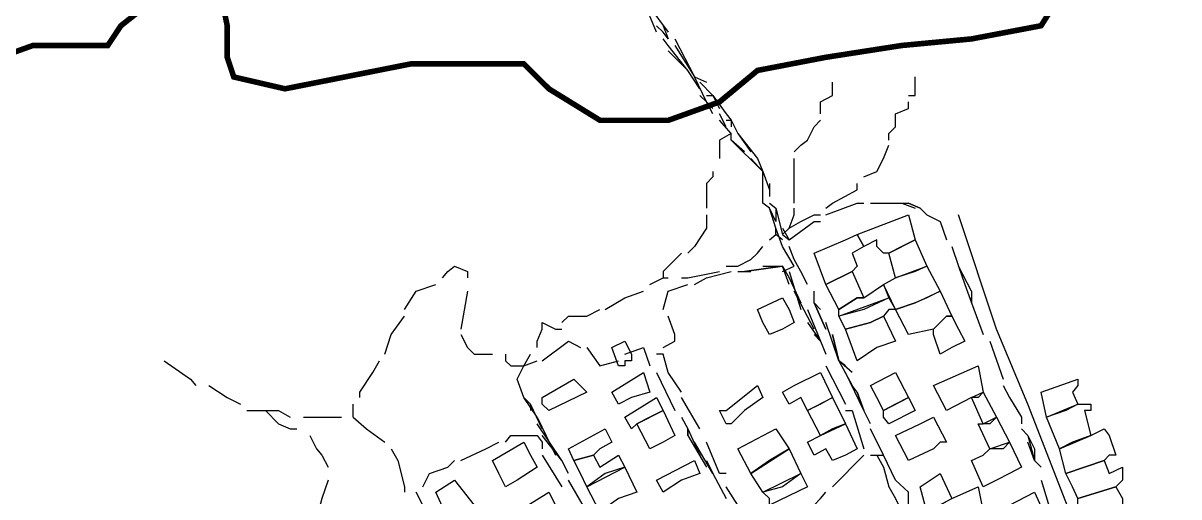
# Model space of a CAD drawing. Header units: millimetres. Extents: x -3588 to 75209, y -3737 to 38254.
# Drawn here: x 28055 to 28303.6, y 4903 to 5004.8 of the extents above; entities that cross this region are included whole.
import ezdxf

# ---------------------------------------------------------------- set-up
doc = ezdxf.new("R2010")
doc.units = ezdxf.units.MM
doc.layers.add('P', color=253, linetype='Continuous')

msp = doc.modelspace()

# ---------------------------------------------------------------- linework, layer by layer
at = {"layer": 'P', "const_width": 1.2}
for points in [[(28097.781, 5009.633), (28098.917, 5004.272), (28098.917, 4997.486), (28100.326, 4993.261), (28111.336, 4990.717), (28138.43, 4996.078), (28149.169, 4996.078), (28162.708, 4996.078), (28168.085, 4990.717), (28179.08, 4983.947), (28193.771, 4983.947), (28204.782, 4987.9), (28212.96, 4994.669), (28227.635, 4997.486), (28244.007, 5000.031), (28258.97, 5001.439), (28273.934, 5004.272), (28280.703, 5014.994)], [(28046.137, 4996.078), (28057.132, 5000.031), (28073.231, 5000.031), (28076.048, 5004.272), (28082.834, 5009.633)]]:
    msp.add_lwpolyline(points, dxfattribs=at)
at = {"layer": 'P', "color": 254, "const_width": 1.2}
for points in [[(28280.703, 5014.994), (28273.934, 5004.272), (28258.97, 5001.439), (28244.007, 5000.031), (28227.635, 4997.486), (28212.96, 4994.669), (28204.782, 4987.9), (28193.771, 4983.947), (28179.08, 4983.947), (28168.085, 4990.717), (28162.708, 4996.078), (28149.169, 4996.078), (28138.43, 4996.078), (28111.336, 4990.717), (28100.326, 4993.261), (28098.917, 4997.486), (28098.917, 5004.272), (28097.781, 5009.633)], [(28082.834, 5009.633), (28076.048, 5004.272), (28073.231, 5000.031), (28057.132, 5000.031), (28046.137, 4996.078)]]:
    msp.add_lwpolyline(points, dxfattribs=at)
at = {"layer": 'P'}
for points in [[(28191.227, 5002.863), (28188.41, 5009.633), (28186.986, 5011.041)], [(28189.818, 5011.041), (28189.818, 5008.225), (28193.771, 5002.863)], [(28193.771, 5001.439), (28192.635, 5002.863), (28191.227, 5004.272)], [(28192.635, 5004.272), (28193.771, 5001.439)], [(28197.996, 4994.669), (28193.771, 5000.031), (28192.635, 5001.439)], [(28195.18, 5001.439), (28199.405, 4993.261)], [(28200.541, 4990.717), (28197.996, 4994.669), (28193.771, 4998.91)], [(28195.18, 5000.031), (28199.405, 4993.261), (28201.949, 4992.125)], [(28203.357, 4985.355), (28201.949, 4987.9), (28199.405, 4993.261)], [(28200.541, 4992.125), (28203.357, 4989.308), (28206.19, 4985.355)], [(28226.515, 4985.355), (28226.515, 4986.476), (28226.515, 4987.9), (28229.059, 4989.308), (28229.059, 4992.125)], [(28245.431, 4989.308), (28246.84, 4989.308), (28246.84, 4993.261)], [(28203.357, 4986.476), (28201.949, 4987.9), (28200.541, 4989.308)], [(28201.949, 4989.308), (28203.357, 4989.308), (28204.782, 4986.476)], [(28241.19, 4979.706), (28241.19, 4981.114), (28242.599, 4982.539), (28242.599, 4985.355), (28245.431, 4986.476), (28245.431, 4987.9)], [(28206.19, 4982.539), (28204.782, 4985.355)], [(28207.31, 4981.114), (28204.782, 4983.947)], [(28206.19, 4985.355), (28207.31, 4983.947), (28207.31, 4982.539)], [(28206.19, 4983.947), (28207.31, 4983.947), (28208.735, 4981.114), (28211.551, 4977.161)], [(28220.866, 4977.161), (28222.274, 4978.586), (28223.682, 4979.706), (28225.107, 4982.539), (28226.515, 4983.947)], [(28207.31, 4981.114), (28204.782, 4979.706), (28204.782, 4977.161), (28204.782, 4975.753)], [(28214.096, 4971.8), (28214.096, 4972.936), (28207.31, 4979.706), (28207.31, 4981.114)], [(28210.143, 4977.161), (28207.31, 4979.706), (28207.31, 4981.114)], [(28208.735, 4981.114), (28212.96, 4975.753), (28214.096, 4972.936)], [(28235.829, 4971.8), (28238.646, 4972.936), (28240.054, 4975.753), (28241.19, 4978.586)], [(28214.096, 4967.575), (28214.096, 4970.392), (28214.096, 4972.936), (28211.551, 4975.753)], [(28212.96, 4975.753), (28214.096, 4972.936), (28215.504, 4968.983), (28215.504, 4967.575)], [(28220.866, 4966.151), (28220.866, 4967.575), (28220.866, 4970.392), (28220.866, 4971.8), (28220.866, 4974.345), (28220.866, 4975.753)], [(28203.357, 4972.936), (28203.357, 4971.8), (28201.949, 4970.392), (28201.949, 4967.575), (28201.949, 4965.031)], [(28214.096, 4966.151), (28214.096, 4970.392)], [(28215.504, 4970.392), (28215.504, 4968.983), (28215.504, 4967.575)], [(28227.635, 4965.031), (28229.059, 4966.151), (28234.421, 4968.983), (28234.421, 4970.392)], [(28216.913, 4959.381), (28216.913, 4960.79), (28215.504, 4965.031), (28214.096, 4966.151)], [(28215.504, 4966.151), (28216.913, 4965.031), (28216.913, 4962.214)], [(28227.635, 4963.622), (28234.421, 4966.151), (28235.829, 4966.151)], [(28237.237, 4966.151), (28238.646, 4966.151), (28244.007, 4966.151), (28246.84, 4965.031)], [(28244.007, 4966.151), (28245.431, 4966.151), (28247.96, 4965.031), (28245.431, 4966.151)], [(28201.949, 4963.622), (28201.949, 4960.79), (28199.405, 4956.837), (28197.996, 4955.428)], [(28216.913, 4962.214), (28215.504, 4965.031)], [(28216.913, 4965.031), (28218.321, 4959.381)], [(28219.729, 4960.79), (28220.866, 4963.622), (28220.866, 4965.031)], [(28219.729, 4960.79), (28222.274, 4962.214), (28225.107, 4963.622), (28226.515, 4963.622)], [(28244.007, 4956.837), (28241.19, 4955.428), (28240.054, 4955.428), (28238.646, 4956.837), (28238.646, 4958.261), (28235.829, 4956.837), (28234.421, 4959.381), (28245.431, 4963.622), (28246.84, 4958.261), (28244.007, 4956.837)], [(28247.96, 4965.031), (28249.384, 4963.622), (28252.201, 4962.214), (28253.609, 4958.261)], [(28303.573, 4868.768), (28299.62, 4884.852), (28296.803, 4893.046), (28288.609, 4890.501), (28284.656, 4890.501), (28283.248, 4891.638), (28271.117, 4922.973), (28264.332, 4939.057), (28256.154, 4963.622)], [(28219.729, 4958.261), (28225.107, 4962.214), (28226.515, 4962.214)], [(28215.504, 4958.261), (28216.913, 4959.381)], [(28218.321, 4951.475), (28220.866, 4952.612), (28218.321, 4956.837), (28216.913, 4960.79)], [(28218.321, 4958.261), (28216.913, 4959.381)], [(28218.321, 4960.79), (28219.729, 4958.261)], [(28218.321, 4959.381), (28219.729, 4960.79)], [(28218.321, 4959.381), (28219.729, 4958.261)], [(28233.284, 4951.475), (28227.635, 4948.659), (28225.107, 4955.428), (28231.876, 4958.261), (28234.421, 4959.381), (28235.829, 4956.837), (28233.284, 4955.428), (28234.421, 4952.612), (28233.284, 4951.475)], [(28206.19, 4952.612), (28208.735, 4952.612), (28211.551, 4954.02), (28212.96, 4955.428), (28214.096, 4956.837)], [(28218.321, 4951.475), (28220.866, 4952.612), (28218.321, 4956.837)], [(28223.682, 4948.659), (28222.274, 4951.475), (28220.866, 4954.02), (28219.729, 4956.837)], [(28246.84, 4951.475), (28242.599, 4950.067), (28241.19, 4955.428), (28246.84, 4958.261), (28249.384, 4952.612), (28246.84, 4951.475)], [(28254.745, 4956.837), (28256.154, 4952.612), (28257.562, 4948.659)], [(28196.588, 4955.428), (28192.635, 4951.475), (28192.635, 4950.067)], [(28145.216, 4950.067), (28146.336, 4951.475), (28147.761, 4952.612), (28150.577, 4951.475), (28150.577, 4950.067)], [(28196.588, 4950.067), (28197.996, 4950.067), (28204.782, 4951.475)], [(28199.405, 4948.659), (28201.949, 4950.067), (28207.31, 4951.475)], [(28208.735, 4951.475), (28210.143, 4951.475), (28218.321, 4952.612)], [(28218.321, 4952.612), (28210.143, 4951.475), (28211.551, 4951.475)], [(28214.096, 4952.612), (28218.321, 4952.612)], [(28218.321, 4952.612), (28219.729, 4950.067), (28222.274, 4944.706)], [(28219.729, 4948.659), (28218.321, 4952.612)], [(28219.729, 4951.475), (28222.274, 4943.298)], [(28235.829, 4945.826), (28234.421, 4945.826), (28230.468, 4943.298), (28227.635, 4948.659), (28233.284, 4951.475), (28235.829, 4945.826)], [(28249.384, 4945.826), (28246.84, 4944.706), (28242.599, 4943.298), (28240.054, 4948.659), (28242.599, 4950.067), (28249.384, 4952.612), (28252.201, 4947.25), (28249.384, 4945.826)], [(28256.154, 4952.612), (28257.562, 4948.659), (28258.97, 4944.706), (28258.97, 4945.826)], [(28258.97, 4947.25), (28256.154, 4952.612)], [(28189.818, 4948.659), (28192.635, 4950.067)], [(28192.635, 4950.067), (28193.771, 4950.067)], [(28137.022, 4943.298), (28139.567, 4947.25), (28143.808, 4948.659)], [(28150.577, 4947.25), (28149.169, 4939.057)], [(28180.216, 4943.298), (28184.457, 4945.826), (28188.41, 4947.25)], [(28192.635, 4943.298), (28193.771, 4947.25), (28197.996, 4948.659)], [(28225.107, 4939.057), (28220.866, 4947.25)], [(28227.635, 4939.057), (28225.107, 4944.706), (28225.107, 4947.25)], [(28235.829, 4943.298), (28230.468, 4941.889), (28230.468, 4943.298), (28234.421, 4945.826), (28235.829, 4945.826), (28240.054, 4948.659), (28241.19, 4945.826), (28235.829, 4943.298)], [(28253.609, 4941.889), (28250.792, 4939.057), (28245.431, 4937.936), (28242.599, 4943.298), (28246.84, 4944.706), (28252.201, 4947.25), (28254.745, 4941.889), (28253.609, 4941.889)], [(28258.97, 4947.25), (28258.97, 4944.706), (28261.515, 4937.936)], [(28218.321, 4939.057), (28215.504, 4937.936), (28214.096, 4940.465), (28212.96, 4943.298), (28218.321, 4945.826), (28219.729, 4943.298), (28220.866, 4940.465), (28218.321, 4939.057)], [(28226.515, 4943.298), (28225.107, 4944.706), (28227.635, 4939.057)], [(28241.19, 4943.298), (28240.054, 4941.889), (28237.237, 4940.465), (28231.876, 4939.057), (28230.468, 4941.889), (28241.19, 4945.826), (28242.599, 4943.298), (28241.19, 4943.298)], [(28132.797, 4933.695), (28134.205, 4937.936), (28137.022, 4941.889)], [(28170.902, 4940.465), (28172.31, 4941.889), (28176.263, 4941.889), (28179.08, 4943.298)], [(28192.635, 4935.104), (28195.18, 4936.512), (28195.18, 4937.936), (28193.771, 4941.889)], [(28223.682, 4943.298), (28226.515, 4936.512), (28225.107, 4937.936)], [(28238.646, 4935.104), (28234.421, 4932.287), (28231.876, 4939.057), (28237.237, 4940.465), (28240.054, 4941.889), (28242.599, 4936.512), (28238.646, 4935.104)], [(28254.745, 4935.104), (28252.201, 4933.695), (28250.792, 4937.936), (28250.792, 4939.057), (28253.609, 4941.889), (28254.745, 4941.889), (28256.154, 4939.057), (28257.562, 4936.512), (28254.745, 4935.104)], [(28165.541, 4935.104), (28165.541, 4936.512), (28166.661, 4939.057), (28166.661, 4940.465), (28169.494, 4939.057), (28170.902, 4939.057)], [(28223.682, 4940.465), (28226.515, 4936.512), (28227.635, 4933.695)], [(28230.468, 4932.287), (28227.635, 4940.465)], [(28149.169, 4937.936), (28150.577, 4935.104), (28151.986, 4933.695), (28153.122, 4933.695), (28155.938, 4933.695)], [(28166.661, 4932.287), (28172.31, 4936.512), (28174.855, 4935.104)], [(28185.865, 4933.695), (28185.865, 4932.287), (28184.457, 4932.287), (28184.457, 4931.151), (28183.033, 4931.151), (28181.624, 4935.104), (28184.457, 4936.512), (28185.865, 4933.695)], [(28233.284, 4929.742), (28230.468, 4932.287), (28229.059, 4937.936)], [(28229.059, 4937.936), (28230.468, 4932.287)], [(28262.923, 4936.512), (28265.756, 4928.334)], [(28176.263, 4935.104), (28179.08, 4931.151), (28183.033, 4932.287)], [(28184.457, 4933.695), (28188.41, 4935.104), (28189.818, 4931.151)], [(28085.362, 4932.287), (28091.011, 4928.334), (28092.148, 4926.926)], [(28127.436, 4924.381), (28127.436, 4925.501), (28130.253, 4929.742), (28131.661, 4932.287)], [(28158.755, 4933.695), (28158.755, 4932.287), (28159.891, 4931.151), (28161.3, 4931.151), (28162.708, 4931.151), (28164.132, 4933.695)], [(28162.708, 4924.381), (28161.3, 4928.334), (28162.708, 4931.151), (28165.541, 4932.287)], [(28196.588, 4925.501), (28193.771, 4929.742), (28192.635, 4933.695), (28191.227, 4933.695)], [(28231.876, 4931.151), (28230.468, 4932.287), (28233.284, 4926.926)], [(28185.865, 4924.381), (28183.033, 4922.973), (28181.624, 4925.501), (28188.41, 4929.742), (28189.818, 4925.501), (28185.865, 4924.381)], [(28191.227, 4929.742), (28195.18, 4921.564)], [(28226.515, 4922.973), (28223.682, 4921.564), (28222.274, 4924.381), (28219.729, 4922.973), (28218.321, 4925.501), (28220.866, 4926.926), (28226.515, 4929.742), (28229.059, 4924.381), (28226.515, 4922.973)], [(28227.635, 4931.151), (28231.876, 4922.973)], [(28235.829, 4921.564), (28231.876, 4929.742)], [(28242.599, 4922.973), (28240.054, 4921.564), (28238.646, 4924.381), (28237.237, 4926.926), (28242.599, 4929.742), (28245.431, 4924.381), (28242.599, 4922.973)], [(28260.379, 4924.381), (28258.97, 4924.381), (28253.609, 4921.564), (28250.792, 4926.926), (28260.379, 4931.151), (28261.515, 4925.501), (28260.379, 4924.381)], [(28094.964, 4926.926), (28098.917, 4924.381), (28101.734, 4922.973)], [(28166.661, 4922.973), (28166.661, 4924.381), (28173.447, 4928.334), (28176.263, 4925.501), (28168.085, 4921.564), (28166.661, 4922.973)], [(28210.143, 4921.564), (28207.31, 4918.732), (28206.19, 4918.732), (28204.782, 4921.564), (28206.19, 4921.564), (28212.96, 4926.926), (28214.096, 4924.381), (28210.143, 4921.564)], [(28237.237, 4918.732), (28235.829, 4921.564), (28234.421, 4925.501), (28233.284, 4926.926)], [(28265.756, 4926.926), (28267.164, 4924.381), (28269.709, 4920.14), (28269.709, 4918.732)], [(28279.295, 4921.564), (28275.07, 4920.14), (28273.934, 4925.501), (28281.84, 4928.334), (28281.84, 4926.926), (28280.703, 4925.501), (28281.84, 4922.973), (28279.295, 4921.564)], [(28166.661, 4917.612), (28164.132, 4922.973), (28162.708, 4924.381)], [(28165.541, 4920.14), (28162.708, 4924.381), (28164.132, 4922.973), (28164.132, 4921.564)], [(28189.818, 4920.14), (28186.986, 4918.732), (28185.865, 4917.612), (28184.457, 4920.14), (28191.227, 4924.381), (28192.635, 4921.564), (28189.818, 4920.14)], [(28200.541, 4917.612), (28196.588, 4924.381)], [(28229.059, 4917.612), (28226.515, 4916.187), (28223.682, 4921.564), (28229.059, 4924.381), (28231.876, 4918.732), (28229.059, 4917.612)], [(28234.421, 4925.501), (28235.829, 4921.564)], [(28240.054, 4920.14), (28240.054, 4921.564), (28245.431, 4924.381), (28246.84, 4921.564), (28241.19, 4918.732), (28240.054, 4920.14)], [(28262.923, 4918.732), (28261.515, 4918.732), (28258.97, 4924.381), (28261.515, 4925.501), (28264.332, 4920.14), (28262.923, 4918.732)], [(28103.158, 4921.564), (28104.567, 4921.564), (28107.111, 4921.564)], [(28107.111, 4921.564), (28109.928, 4921.564), (28112.472, 4920.14)], [(28107.111, 4921.564), (28109.928, 4918.732), (28112.472, 4917.612), (28113.881, 4917.612)], [(28126.012, 4920.14), (28126.012, 4922.973)], [(28192.635, 4914.779), (28189.818, 4913.371), (28186.986, 4918.732), (28192.635, 4921.564), (28195.18, 4916.187), (28192.635, 4914.779)], [(28231.876, 4921.564), (28233.284, 4921.564), (28235.829, 4913.371)], [(28280.703, 4914.779), (28277.887, 4913.371), (28275.07, 4920.14), (28281.84, 4922.973), (28284.656, 4922.973), (28284.656, 4921.564), (28283.248, 4921.564), (28284.656, 4916.187), (28280.703, 4914.779)], [(28115.289, 4920.14), (28120.65, 4920.14), (28123.483, 4920.14)], [(28126.012, 4920.14), (28128.844, 4917.612), (28132.797, 4914.779)], [(28165.541, 4920.14), (28169.494, 4911.962)], [(28196.588, 4920.14), (28197.996, 4917.612), (28200.541, 4911.962)], [(28252.201, 4914.779), (28250.792, 4913.371), (28245.431, 4910.826), (28242.599, 4916.187), (28247.96, 4918.732), (28250.792, 4920.14), (28253.609, 4914.779), (28252.201, 4914.779)], [(28265.756, 4913.371), (28262.923, 4913.371), (28260.379, 4918.732), (28261.515, 4918.732), (28264.332, 4920.14), (28267.164, 4914.779), (28265.756, 4913.371)], [(28170.902, 4910.826), (28165.541, 4918.732)], [(28179.08, 4913.371), (28177.672, 4911.962), (28173.447, 4910.826), (28172.31, 4913.371), (28180.216, 4917.612), (28181.624, 4914.779), (28179.08, 4913.371)], [(28197.996, 4917.612), (28197.996, 4916.187), (28201.949, 4909.418)], [(28197.996, 4916.187), (28197.996, 4917.612)], [(28215.504, 4910.826), (28211.551, 4908.009), (28208.735, 4913.371), (28216.913, 4917.612), (28219.729, 4913.371), (28215.504, 4910.826)], [(28231.876, 4911.962), (28229.059, 4910.826), (28227.635, 4913.371), (28225.107, 4911.962), (28223.682, 4914.779), (28226.515, 4916.187), (28231.876, 4918.732), (28234.421, 4913.371), (28231.876, 4911.962)], [(28237.237, 4911.962), (28238.646, 4911.962), (28240.054, 4911.962), (28237.237, 4917.612)], [(28269.709, 4917.612), (28271.117, 4916.187), (28272.526, 4910.826), (28273.934, 4909.418)], [(28288.609, 4911.962), (28287.489, 4910.826), (28279.295, 4908.009), (28277.887, 4913.371), (28284.656, 4916.187), (28287.489, 4917.612), (28288.609, 4916.187), (28290.034, 4911.962), (28288.609, 4911.962)], [(28116.697, 4916.187), (28118.106, 4913.371), (28119.242, 4911.962), (28120.65, 4909.418)], [(28149.169, 4910.826), (28154.53, 4913.371), (28157.347, 4914.779)], [(28161.3, 4906.601), (28158.755, 4905.177), (28157.347, 4908.009), (28155.938, 4910.826), (28162.708, 4914.779), (28164.132, 4911.962), (28165.541, 4909.418), (28161.3, 4906.601)], [(28158.755, 4914.779), (28159.891, 4916.187), (28165.541, 4916.187), (28166.661, 4914.779), (28166.661, 4913.371)], [(28172.31, 4908.009), (28170.902, 4910.826), (28166.661, 4916.187)], [(28203.357, 4908.009), (28199.405, 4914.779)], [(28206.19, 4908.009), (28204.782, 4908.009), (28201.949, 4914.779)], [(28267.164, 4908.009), (28264.332, 4906.601), (28261.515, 4905.177), (28258.97, 4910.826), (28261.515, 4911.962), (28262.923, 4913.371), (28267.164, 4914.779), (28269.709, 4909.418), (28267.164, 4908.009)], [(28271.117, 4916.187), (28272.526, 4913.371), (28272.526, 4910.826), (28271.117, 4914.779)], [(28134.205, 4913.371), (28135.614, 4910.826), (28137.022, 4905.177), (28137.022, 4904.056)], [(28166.661, 4911.962), (28170.902, 4905.177)], [(28180.216, 4908.009), (28176.263, 4905.177), (28174.855, 4908.009), (28173.447, 4910.826), (28177.672, 4911.962), (28179.08, 4909.418), (28183.033, 4911.962), (28184.457, 4909.418), (28180.216, 4908.009)], [(28218.321, 4905.177), (28214.096, 4904.056), (28211.551, 4908.009), (28219.729, 4913.371), (28222.274, 4908.009), (28218.321, 4905.177)], [(28229.059, 4905.177), (28235.829, 4911.962)], [(28238.646, 4911.962), (28240.054, 4909.418), (28241.19, 4905.177), (28242.599, 4902.648), (28244.007, 4899.815), (28246.84, 4893.046), (28249.384, 4889.093), (28252.201, 4884.852), (28252.201, 4882.323), (28253.609, 4879.491)], [(28256.154, 4880.915), (28254.745, 4883.732), (28250.792, 4889.093), (28249.384, 4894.454), (28245.431, 4901.24), (28245.431, 4904.056), (28242.599, 4906.601), (28240.054, 4911.962)], [(28140.975, 4905.177), (28142.383, 4908.009), (28146.336, 4909.418), (28147.761, 4910.826)], [(28183.033, 4902.648), (28179.08, 4899.815), (28176.263, 4905.177), (28184.457, 4909.418), (28186.986, 4904.056), (28183.033, 4902.648)], [(28196.588, 4906.601), (28192.635, 4904.056), (28191.227, 4906.601), (28199.405, 4910.826), (28200.541, 4908.009), (28196.588, 4906.601)], [(28201.949, 4910.826), (28203.357, 4908.009), (28206.19, 4902.648)], [(28291.442, 4908.009), (28291.442, 4906.601), (28290.034, 4905.177), (28281.84, 4902.648), (28280.703, 4905.177), (28279.295, 4908.009), (28287.489, 4910.826), (28288.609, 4908.009), (28291.442, 4909.418), (28291.442, 4908.009)], [(28120.65, 4906.601), (28119.242, 4902.648), (28118.106, 4898.407)], [(28149.169, 4899.815), (28146.336, 4898.407), (28143.808, 4904.056), (28147.761, 4906.601), (28151.986, 4901.24), (28149.169, 4899.815)], [(28176.263, 4899.815), (28172.31, 4906.601)], [(28215.504, 4902.648), (28214.096, 4904.056), (28222.274, 4908.009), (28223.682, 4905.177), (28215.504, 4901.24), (28215.504, 4902.648)], [(28252.201, 4901.24), (28249.384, 4899.815), (28247.96, 4905.177), (28252.201, 4908.009), (28254.745, 4902.648), (28252.201, 4901.24)], [(28273.934, 4906.601), (28276.478, 4898.407)], [(28143.808, 4895.863), (28143.808, 4897.287), (28140.975, 4901.24), (28139.567, 4904.056)], [(28168.085, 4897.287), (28164.132, 4894.454), (28161.3, 4899.815), (28168.085, 4904.056), (28169.494, 4901.24), (28170.902, 4898.407), (28168.085, 4897.287)], [(28211.551, 4898.407), (28210.143, 4899.815), (28208.735, 4901.24), (28206.19, 4905.177)], [(28220.866, 4899.815), (28225.107, 4901.24), (28226.515, 4902.648), (28227.635, 4904.056)], [(28257.562, 4897.287), (28252.201, 4894.454), (28249.384, 4899.815), (28254.745, 4902.648), (28260.379, 4905.177), (28261.515, 4899.815), (28257.562, 4897.287)], [(28272.526, 4897.287), (28269.709, 4895.863), (28268.285, 4895.863), (28264.332, 4894.454), (28262.923, 4895.863), (28261.515, 4899.815), (28267.164, 4901.24), (28272.526, 4904.056), (28275.07, 4898.407), (28272.526, 4897.287)], [(28290.034, 4899.815), (28287.489, 4898.407), (28283.248, 4897.287), (28281.84, 4899.815), (28281.84, 4902.648), (28290.034, 4905.177), (28291.442, 4902.648), (28291.442, 4899.815), (28290.034, 4899.815)]]:
    msp.add_lwpolyline(points, dxfattribs=at)

doc.saveas('drawing.dxf')
